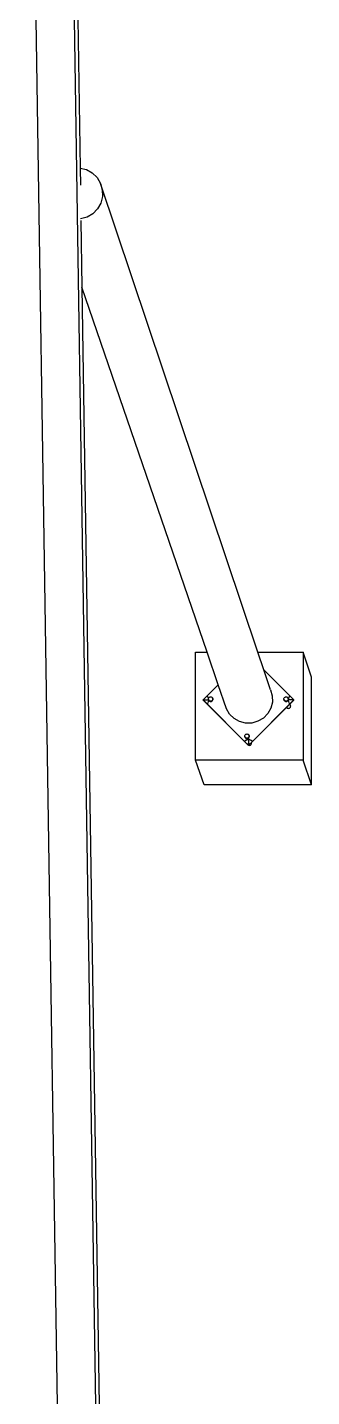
# Model space of a CAD drawing. Extents: x -1616 to 1629, y -1713 to 1708.
# Drawn here: x -492.2 to -439.5, y 1200.2 to 1454.1 of the extents above; entities that cross this region are included whole.
import ezdxf

# ---------------------------------------------------------------- set-up
doc = ezdxf.new("R2010")
doc.units = 0
doc.header["$MEASUREMENT"] = 0
doc.layers.get('0').update_dxf_attribs({"linetype": 'CONTINUOUS'})

msp = doc.modelspace()

# ---------------------------------------------------------------- linework, layer by layer
for p, q in [((-471.34, 666.84), (-487.32, 1707.98)), ((-486.45, 1188.69), (-492.21, 1558.4)), ((-484.43, 1558.4), (-482.43, 1428)), ((-482.43, 1428), (-481.26, 1427.7)), ((-482.43, 1428), (-482.38, 1424.81)), ((-481.26, 1427.7), (-480.17, 1427.09)), ((-480.17, 1427.09), (-479.28, 1426.22)), ((-479.28, 1426.22), (-478.64, 1425.15)), ((-478.64, 1425.15), (-478.31, 1423.95)), ((-449.45, 1338.24), (-478.64, 1425.15)), ((-478.29, 1422.71), (-478.6, 1421.5)), ((-478.31, 1423.95), (-478.29, 1422.71)), ((-480.08, 1419.53), (-481.15, 1418.89)), ((-479.21, 1420.42), (-480.08, 1419.53)), ((-478.6, 1421.5), (-479.21, 1420.42)), ((-482.34, 1418.55), (-482.38, 1418.55)), ((-481.15, 1418.89), (-482.34, 1418.55)), ((-482.28, 1418.26), (-482.09, 1405.9)), ((-458.89, 1338.24), (-482.09, 1405.9)), ((-482.09, 1405.9), (-478.78, 1189.76)), ((-461.05, 1338.24), (-458.89, 1338.24)), ((-461.05, 1318.22), (-461.05, 1338.24)), ((-456.81, 1332.17), (-458.89, 1338.24)), ((-449.45, 1338.24), (-441.04, 1338.24)), ((-448.34, 1334.92), (-449.45, 1338.24)), ((-441.04, 1338.24), (-441.04, 1318.22)), ((-439.5, 1333.56), (-441.04, 1338.24)), ((-448.34, 1334.92), (-443.53, 1330.11)), ((-447.11, 1331.25), (-448.34, 1334.92)), ((-439.5, 1313.61), (-439.5, 1333.56)), ((-458.87, 1330.11), (-456.81, 1332.17)), ((-455.29, 1327.74), (-456.81, 1332.17)), ((-447.11, 1331.25), (-446.79, 1330.13)), ((-459.61, 1329.37), (-458.87, 1330.11)), ((-458.87, 1328.62), (-459.61, 1329.37)), ((-459.6, 1329.33), (-459.61, 1329.37)), ((-459.61, 1329.37), (-458.61, 1329.37)), ((-458.86, 1328.59), (-459.6, 1329.33)), ((-458.7, 1329.89), (-458.87, 1330.11)), ((-458.87, 1328.62), (-458.7, 1328.84)), ((-458.86, 1328.59), (-458.87, 1328.62)), ((-451.94, 1321.69), (-458.87, 1328.62)), ((-451.93, 1321.66), (-458.86, 1328.59)), ((-458.61, 1329.67), (-458.7, 1329.89)), ((-458.7, 1328.84), (-458.6, 1329.09)), ((-458.64, 1329.55), (-458.62, 1329.66)), ((-458.62, 1329.45), (-458.64, 1329.55)), ((-458.63, 1329.49), (-458.63, 1329.49)), ((-458.63, 1329.49), (-458.61, 1329.38)), ((-458.62, 1329.66), (-458.61, 1329.67)), ((-458.6, 1329.39), (-458.62, 1329.45)), ((-458.6, 1329.4), (-458.62, 1329.45)), ((-458.61, 1329.67), (-458.58, 1329.76)), ((-458.61, 1329.38), (-458.61, 1329.37)), ((-458.61, 1329.37), (-458.59, 1329.37)), ((-458.61, 1329.37), (-458.57, 1329.28)), ((-458.6, 1329.39), (-458.6, 1329.4)), ((-458.58, 1329.35), (-458.6, 1329.4)), ((-458.6, 1329.39), (-458.6, 1329.38)), ((-458.6, 1329.39), (-458.57, 1329.32)), ((-458.6, 1329.38), (-458.57, 1329.31)), ((-458.6, 1329.09), (-458.57, 1329.31)), ((-458.59, 1329.37), (-458.59, 1329.37)), ((-458.59, 1329.37), (-458.59, 1329.37)), ((-458.58, 1329.76), (-458.52, 1329.84)), ((-458.57, 1329.34), (-458.58, 1329.35)), ((-458.52, 1329.27), (-458.57, 1329.34)), ((-458.57, 1329.32), (-458.57, 1329.34)), ((-458.56, 1329.29), (-458.57, 1329.32)), ((-458.57, 1329.31), (-458.57, 1329.32)), ((-458.57, 1329.31), (-458.56, 1329.28)), ((-458.57, 1329.28), (-458.51, 1329.21)), ((-458.5, 1329.22), (-458.56, 1329.29)), ((-458.56, 1329.28), (-458.49, 1329.19)), ((-458.52, 1329.84), (-458.43, 1329.9)), ((-458.48, 1329.24), (-458.52, 1329.27)), ((-458.51, 1329.21), (-458.51, 1329.2)), ((-458.51, 1329.2), (-458.5, 1329.2)), ((-458.5, 1329.22), (-458.48, 1329.24)), ((-458.49, 1329.21), (-458.5, 1329.22)), ((-458.5, 1329.2), (-458.42, 1329.13)), ((-458.41, 1329.14), (-458.49, 1329.21)), ((-458.49, 1329.19), (-458.41, 1329.13)), ((-458.43, 1329.21), (-458.48, 1329.24)), ((-458.43, 1329.9), (-458.34, 1329.94)), ((-458.34, 1329.17), (-458.43, 1329.21)), ((-458.42, 1329.13), (-458.32, 1329.09)), ((-458.31, 1329.1), (-458.41, 1329.14)), ((-458.3, 1329.08), (-458.41, 1329.13)), ((-458.34, 1329.94), (-458.23, 1329.96)), ((-458.23, 1329.15), (-458.34, 1329.17)), ((-458.32, 1329.09), (-458.31, 1329.09)), ((-458.21, 1329.09), (-458.31, 1329.1)), ((-458.31, 1329.09), (-458.21, 1329.07)), ((-458.3, 1329.08), (-458.2, 1329.07)), ((-458.23, 1329.96), (-458.13, 1329.94)), ((-458.13, 1329.17), (-458.23, 1329.15)), ((-458.21, 1329.09), (-458.21, 1329.16)), ((-458.11, 1329.1), (-458.21, 1329.09)), ((-458.21, 1329.08), (-458.21, 1329.09)), ((-458.21, 1329.07), (-458.1, 1329.09)), ((-458.21, 1329.07), (-458.21, 1329.08)), ((-458.2, 1329.07), (-458.09, 1329.08)), ((-458.13, 1329.94), (-458.03, 1329.9)), ((-458.03, 1329.21), (-458.13, 1329.17)), ((-458.01, 1329.14), (-458.11, 1329.1)), ((-458.1, 1329.09), (-458, 1329.13)), ((-458.09, 1329.08), (-457.99, 1329.13)), ((-458.03, 1329.9), (-457.95, 1329.84)), ((-457.95, 1329.27), (-458.03, 1329.21)), ((-458.01, 1329.14), (-457.93, 1329.21)), ((-458, 1329.13), (-457.92, 1329.2)), ((-457.99, 1329.13), (-457.9, 1329.19)), ((-457.95, 1329.84), (-457.91, 1329.78)), ((-457.88, 1329.35), (-457.95, 1329.27)), ((-457.86, 1329.29), (-457.93, 1329.21)), ((-457.92, 1329.2), (-457.85, 1329.28)), ((-457.9, 1329.78), (-457.91, 1329.78)), ((-457.9, 1329.78), (-457.88, 1329.76)), ((-457.88, 1329.76), (-457.84, 1329.66)), ((-457.84, 1329.45), (-457.88, 1329.35)), ((-457.85, 1329.7), (-457.87, 1329.73)), ((-457.86, 1329.29), (-457.82, 1329.38)), ((-457.81, 1329.6), (-457.85, 1329.7)), ((-457.85, 1329.28), (-457.81, 1329.38)), ((-457.82, 1329.59), (-457.84, 1329.66)), ((-457.84, 1329.66), (-457.84, 1329.64)), ((-457.84, 1329.64), (-457.82, 1329.59)), ((-457.84, 1329.64), (-457.83, 1329.55)), ((-457.83, 1329.55), (-457.84, 1329.45)), ((-457.82, 1329.59), (-457.81, 1329.49)), ((-457.81, 1329.49), (-457.82, 1329.39)), ((-457.82, 1329.38), (-457.82, 1329.39)), ((-457.79, 1329.49), (-457.81, 1329.6)), ((-457.81, 1329.38), (-457.79, 1329.49)), ((-457.81, 1329.38), (-457.81, 1329.38)), ((-443.53, 1328.62), (-450.46, 1321.69)), ((-444.13, 1327.98), (-450.45, 1321.66)), ((-446.78, 1328.97), (-447.07, 1327.85)), ((-446.79, 1330.13), (-446.78, 1328.97)), ((-444.63, 1329.54), (-444.62, 1329.64)), ((-444.62, 1329.44), (-444.63, 1329.54)), ((-444.62, 1329.64), (-444.58, 1329.74)), ((-444.62, 1329.48), (-444.61, 1329.37)), ((-444.62, 1329.48), (-444.62, 1329.48)), ((-444.6, 1329.37), (-444.62, 1329.44)), ((-444.6, 1329.39), (-444.62, 1329.44)), ((-444.61, 1329.37), (-444.57, 1329.27)), ((-444.6, 1329.37), (-444.6, 1329.39)), ((-444.58, 1329.34), (-444.6, 1329.39)), ((-444.56, 1329.27), (-444.6, 1329.37)), ((-444.58, 1329.74), (-444.51, 1329.83)), ((-444.51, 1329.26), (-444.58, 1329.34)), ((-444.57, 1329.27), (-444.51, 1329.19)), ((-444.5, 1329.2), (-444.56, 1329.27)), ((-444.51, 1329.83), (-444.43, 1329.89)), ((-444.48, 1329.23), (-444.51, 1329.26)), ((-444.5, 1329.2), (-444.51, 1329.19)), ((-444.51, 1329.19), (-444.51, 1329.19)), ((-444.51, 1329.19), (-444.43, 1329.13)), ((-444.51, 1329.19), (-444.51, 1329.19)), ((-444.51, 1329.19), (-444.51, 1329.19)), ((-444.51, 1329.19), (-444.5, 1329.18)), ((-444.48, 1329.23), (-444.5, 1329.2)), ((-444.49, 1329.19), (-444.5, 1329.2)), ((-444.5, 1329.18), (-444.42, 1329.12)), ((-444.41, 1329.13), (-444.49, 1329.19)), ((-444.43, 1329.19), (-444.48, 1329.23)), ((-444.43, 1329.89), (-444.33, 1329.93)), ((-444.33, 1329.15), (-444.43, 1329.19)), ((-444.43, 1329.13), (-444.33, 1329.08)), ((-444.42, 1329.12), (-444.32, 1329.07)), ((-444.31, 1329.09), (-444.41, 1329.13)), ((-444.33, 1329.93), (-444.23, 1329.94)), ((-444.23, 1329.14), (-444.33, 1329.15)), ((-444.33, 1329.08), (-444.22, 1329.07)), ((-444.32, 1329.07), (-444.21, 1329.06)), ((-444.21, 1329.07), (-444.31, 1329.09)), ((-444.23, 1329.94), (-444.12, 1329.93)), ((-444.12, 1329.15), (-444.23, 1329.14)), ((-444.22, 1329.07), (-444.21, 1329.07)), ((-444.21, 1329.07), (-444.21, 1329.14)), ((-444.1, 1329.09), (-444.21, 1329.07)), ((-444.21, 1329.07), (-444.11, 1329.08)), ((-444.21, 1329.07), (-444.21, 1329.07)), ((-444.21, 1329.06), (-444.1, 1329.07)), ((-444.21, 1329.06), (-444.21, 1329.07)), ((-443.55, 1328.56), (-444.13, 1327.98)), ((-444.13, 1327.98), (-444.09, 1327.94)), ((-444.12, 1329.93), (-444.03, 1329.89)), ((-444.03, 1329.19), (-444.12, 1329.15)), ((-444.11, 1329.08), (-444.1, 1329.09)), ((-444.01, 1329.13), (-444.1, 1329.09)), ((-444.1, 1329.07), (-444, 1329.12)), ((-444.09, 1327.94), (-444.01, 1327.87)), ((-444.03, 1329.89), (-443.94, 1329.83)), ((-443.94, 1329.26), (-444.03, 1329.19)), ((-444.01, 1329.13), (-443.92, 1329.19)), ((-444, 1329.12), (-443.91, 1329.18)), ((-443.94, 1329.83), (-443.88, 1329.74)), ((-443.88, 1329.34), (-443.94, 1329.26)), ((-443.86, 1329.28), (-443.92, 1329.19)), ((-443.91, 1329.18), (-443.85, 1329.27)), ((-443.88, 1329.74), (-443.87, 1329.71)), ((-443.84, 1329.44), (-443.88, 1329.34)), ((-443.86, 1329.69), (-443.87, 1329.71)), ((-443.87, 1329.71), (-443.84, 1329.64)), ((-443.85, 1329.68), (-443.87, 1329.71)), ((-443.82, 1329.59), (-443.86, 1329.69)), ((-443.83, 1329.34), (-443.86, 1329.28)), ((-443.81, 1329.58), (-443.85, 1329.68)), ((-443.85, 1329.27), (-443.81, 1329.37)), ((-443.82, 1329.58), (-443.84, 1329.64)), ((-443.84, 1329.64), (-443.84, 1329.63)), ((-443.84, 1329.63), (-443.82, 1329.58)), ((-443.84, 1329.63), (-443.83, 1329.54)), ((-443.83, 1329.54), (-443.84, 1329.44)), ((-443.81, 1329.54), (-443.84, 1329.37)), ((-443.84, 1329.37), (-443.83, 1329.34)), ((-443.82, 1329.37), (-443.83, 1329.34)), ((-443.82, 1329.37), (-443.83, 1329.37)), ((-443.83, 1329.34), (-443.8, 1329.09)), ((-443.81, 1329.56), (-443.82, 1329.59)), ((-443.82, 1329.58), (-443.81, 1329.54)), ((-443.82, 1329.38), (-443.8, 1329.49)), ((-443.81, 1329.48), (-443.82, 1329.37)), ((-443.82, 1329.37), (-443.82, 1329.38)), ((-443.82, 1329.37), (-443.82, 1329.37)), ((-443.81, 1329.37), (-443.82, 1329.37)), ((-443.8, 1329.64), (-443.81, 1329.56)), ((-443.79, 1329.48), (-443.81, 1329.58)), ((-443.8, 1329.49), (-443.81, 1329.56)), ((-443.81, 1329.56), (-443.81, 1329.54)), ((-443.81, 1329.54), (-443.81, 1329.48)), ((-443.81, 1329.37), (-443.79, 1329.48)), ((-442.79, 1329.37), (-443.81, 1329.37)), ((-443.81, 1329.37), (-443.81, 1329.37)), ((-443.7, 1329.89), (-443.8, 1329.64)), ((-443.8, 1329.09), (-443.7, 1328.84)), ((-443.53, 1330.11), (-443.7, 1329.89)), ((-443.7, 1328.84), (-443.53, 1328.62)), ((-443.59, 1327.87), (-443.5, 1327.94)), ((-443.52, 1328.59), (-443.55, 1328.56)), ((-443.5, 1328.52), (-443.55, 1328.56)), ((-443.53, 1330.11), (-442.79, 1329.37)), ((-442.79, 1329.37), (-443.53, 1328.62)), ((-443.52, 1328.59), (-443.53, 1328.62)), ((-443.49, 1328.62), (-443.52, 1328.59)), ((-443.46, 1328.47), (-443.5, 1328.52)), ((-443.5, 1327.94), (-443.44, 1328.02)), ((-442.78, 1329.33), (-443.49, 1328.62)), ((-443.4, 1328.34), (-443.49, 1328.62)), ((-443.44, 1328.02), (-443.4, 1328.12)), ((-443.38, 1328.23), (-443.4, 1328.34)), ((-443.4, 1328.12), (-443.38, 1328.23)), ((-442.78, 1329.33), (-442.79, 1329.37)), ((-454.7, 1326.74), (-455.29, 1327.74)), ((-453.87, 1325.93), (-454.7, 1326.74)), ((-452.85, 1325.36), (-453.87, 1325.93)), ((-451.73, 1325.08), (-452.85, 1325.36)), ((-449.45, 1325.41), (-450.56, 1325.09)), ((-448.45, 1326), (-449.45, 1325.41)), ((-447.64, 1326.83), (-448.45, 1326)), ((-447.07, 1327.85), (-447.64, 1326.83)), ((-444.01, 1327.87), (-443.91, 1327.83)), ((-443.91, 1327.83), (-443.8, 1327.81)), ((-443.8, 1327.81), (-443.69, 1327.83)), ((-443.69, 1327.83), (-443.59, 1327.87)), ((-451.88, 1322.77), (-451.84, 1322.87)), ((-451.84, 1322.87), (-451.78, 1322.95)), ((-451.78, 1322.95), (-451.69, 1323.01)), ((-450.56, 1325.09), (-451.73, 1325.08)), ((-451.69, 1323.01), (-451.6, 1323.05)), ((-451.6, 1323.05), (-451.49, 1323.07)), ((-451.49, 1323.07), (-451.39, 1323.05)), ((-451.39, 1323.05), (-451.29, 1323.01)), ((-451.29, 1323.01), (-451.21, 1322.95)), ((-451.21, 1322.95), (-451.14, 1322.87)), ((-451.14, 1322.87), (-451.13, 1322.84)), ((-451.11, 1322.81), (-451.13, 1322.84)), ((-451.13, 1322.84), (-451.1, 1322.77)), ((-451.72, 1321.86), (-451.94, 1321.69)), ((-451.93, 1321.66), (-451.94, 1321.69)), ((-451.2, 1320.95), (-451.94, 1321.69)), ((-451.39, 1321.12), (-451.93, 1321.66)), ((-451.9, 1322.66), (-451.88, 1322.77)), ((-451.89, 1322.6), (-451.9, 1322.66)), ((-451.89, 1322.6), (-451.89, 1322.6)), ((-451.89, 1322.6), (-451.88, 1322.56)), ((-451.86, 1322.5), (-451.88, 1322.56)), ((-451.88, 1322.56), (-451.87, 1322.49)), ((-451.86, 1322.51), (-451.88, 1322.56)), ((-451.87, 1322.49), (-451.83, 1322.39)), ((-451.86, 1322.5), (-451.86, 1322.51)), ((-451.84, 1322.46), (-451.86, 1322.51)), ((-451.82, 1322.4), (-451.86, 1322.5)), ((-451.78, 1322.38), (-451.84, 1322.46)), ((-451.83, 1322.39), (-451.77, 1322.31)), ((-451.76, 1322.32), (-451.82, 1322.4)), ((-451.69, 1322.32), (-451.78, 1322.38)), ((-451.77, 1322.31), (-451.68, 1322.24)), ((-451.67, 1322.25), (-451.76, 1322.32)), ((-451.47, 1321.97), (-451.72, 1321.86)), ((-451.6, 1322.28), (-451.69, 1322.32)), ((-451.68, 1322.24), (-451.58, 1322.2)), ((-451.58, 1322.21), (-451.67, 1322.25)), ((-451.49, 1322.26), (-451.6, 1322.28)), ((-451.47, 1322.2), (-451.58, 1322.21)), ((-451.58, 1322.2), (-451.47, 1322.18)), ((-451.39, 1322.28), (-451.49, 1322.26)), ((-451.47, 1322.2), (-451.47, 1322.27)), ((-451.37, 1322.21), (-451.47, 1322.2)), ((-451.47, 1322.18), (-451.36, 1322.2)), ((-451.47, 1322.18), (-451.47, 1322.2)), ((-451.2, 1322), (-451.47, 1321.97)), ((-451.29, 1322.32), (-451.39, 1322.28)), ((-451.39, 1321.12), (-451.34, 1321.06)), ((-451.27, 1321.01), (-451.39, 1321.12)), ((-451.27, 1322.25), (-451.37, 1322.21)), ((-451.36, 1322.2), (-451.26, 1322.24)), ((-451.34, 1321.06), (-451.27, 1321.01)), ((-451.21, 1322.38), (-451.29, 1322.32)), ((-451.19, 1322.32), (-451.27, 1322.25)), ((-451.19, 1320.92), (-451.27, 1321.01)), ((-451.26, 1322.24), (-451.18, 1322.31)), ((-451.14, 1322.46), (-451.21, 1322.38)), ((-450.93, 1321.97), (-451.2, 1322)), ((-450.46, 1321.69), (-451.2, 1320.95)), ((-451.19, 1320.92), (-451.2, 1320.95)), ((-451.12, 1322.4), (-451.19, 1322.32)), ((-451.16, 1320.95), (-451.19, 1320.92)), ((-451.18, 1322.31), (-451.11, 1322.39)), ((-451.18, 1322.31), (-451.18, 1320.95)), ((-450.65, 1321.47), (-451.16, 1320.95)), ((-451.16, 1320.95), (-451.15, 1320.95)), ((-451.15, 1320.95), (-451.04, 1320.93)), ((-451.1, 1322.56), (-451.14, 1322.46)), ((-451.08, 1322.5), (-451.12, 1322.4)), ((-451.07, 1322.71), (-451.11, 1322.81)), ((-451.11, 1322.39), (-451.07, 1322.49)), ((-451.08, 1322.7), (-451.1, 1322.77)), ((-451.1, 1322.77), (-451.1, 1322.75)), ((-451.1, 1322.75), (-451.08, 1322.7)), ((-451.1, 1322.75), (-451.09, 1322.66)), ((-451.09, 1322.66), (-451.1, 1322.56)), ((-451.08, 1322.7), (-451.07, 1322.6)), ((-451.07, 1322.6), (-451.08, 1322.5)), ((-451.05, 1322.6), (-451.07, 1322.71)), ((-451.07, 1322.49), (-451.05, 1322.6)), ((-451.04, 1320.93), (-450.94, 1320.95)), ((-450.94, 1320.95), (-450.84, 1320.99)), ((-450.68, 1321.86), (-450.93, 1321.97)), ((-450.84, 1320.99), (-450.75, 1321.06)), ((-450.75, 1321.06), (-450.68, 1321.14)), ((-450.46, 1321.69), (-450.68, 1321.86)), ((-450.68, 1321.14), (-450.64, 1321.24)), ((-450.45, 1321.66), (-450.65, 1321.47)), ((-450.64, 1321.46), (-450.65, 1321.47)), ((-450.63, 1321.35), (-450.64, 1321.46)), ((-450.64, 1321.24), (-450.63, 1321.35)), ((-450.45, 1321.66), (-450.46, 1321.69)), ((-459.44, 1313.61), (-461.05, 1318.22)), ((-441.04, 1318.22), (-461.05, 1318.22)), ((-439.5, 1313.61), (-441.04, 1318.22)), ((-439.5, 1313.61), (-459.44, 1313.61))]:
    msp.add_line(p, q)

doc.saveas('drawing.dxf')
